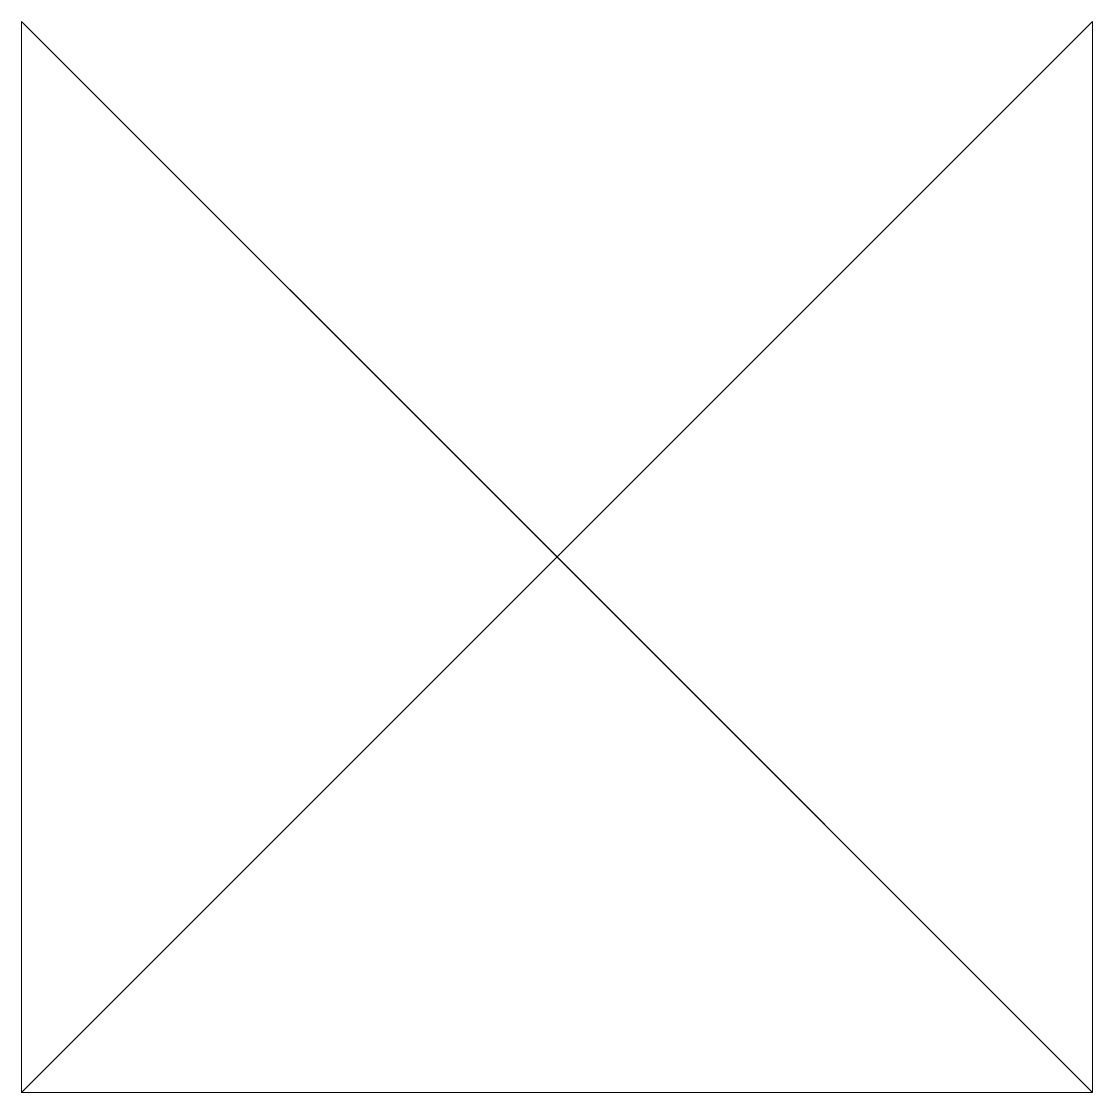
# Model space of a CAD drawing. Header units: millimetres. Extents: x 1 to 603, y 0 to 479.
# Drawn here: x 553.3 to 603.3, y 429.3 to 479.3 of the extents above; entities outside this region: 2.
import ezdxf

# ---------------------------------------------------------------- set-up
doc = ezdxf.new("R2010")
doc.units = ezdxf.units.MM
doc.styles.add('SLDTEXTSTYLE0', font='TXT', dxfattribs={"width": 0.7})

msp = doc.modelspace()

# ---------------------------------------------------------------- linework, layer by layer
at = {"color": 7, "linetype": 'Continuous', "lineweight": 15}
for p, q in [((578.315, 454.299), (553.315, 479.299)), ((553.315, 479.299), (553.315, 429.299)), ((603.315, 479.299), (553.315, 429.299)), ((603.315, 429.299), (553.315, 479.299)), ((603.315, 479.299), (578.315, 454.299)), ((603.315, 429.299), (603.315, 479.299)), ((578.315, 454.299), (553.315, 429.299)), ((603.315, 429.299), (578.315, 454.299)), ((553.315, 429.299), (603.315, 429.299))]:
    msp.add_line(p, q, dxfattribs=at)

# ---------------------------------------------------------------- texts
at = {"color": 7, "linetype": 'Continuous', "char_height": 14.5493, "attachment_point": 1, "style": 'SLDTEXTSTYLE0'}
for s, insert in [('SolidWorks Student Edition.', (0, 40.579)), ('For Academic Use Only.', (0, 18.755))]:
    msp.add_mtext(s, dxfattribs=dict(at, insert=insert))

doc.saveas('drawing.dxf')
